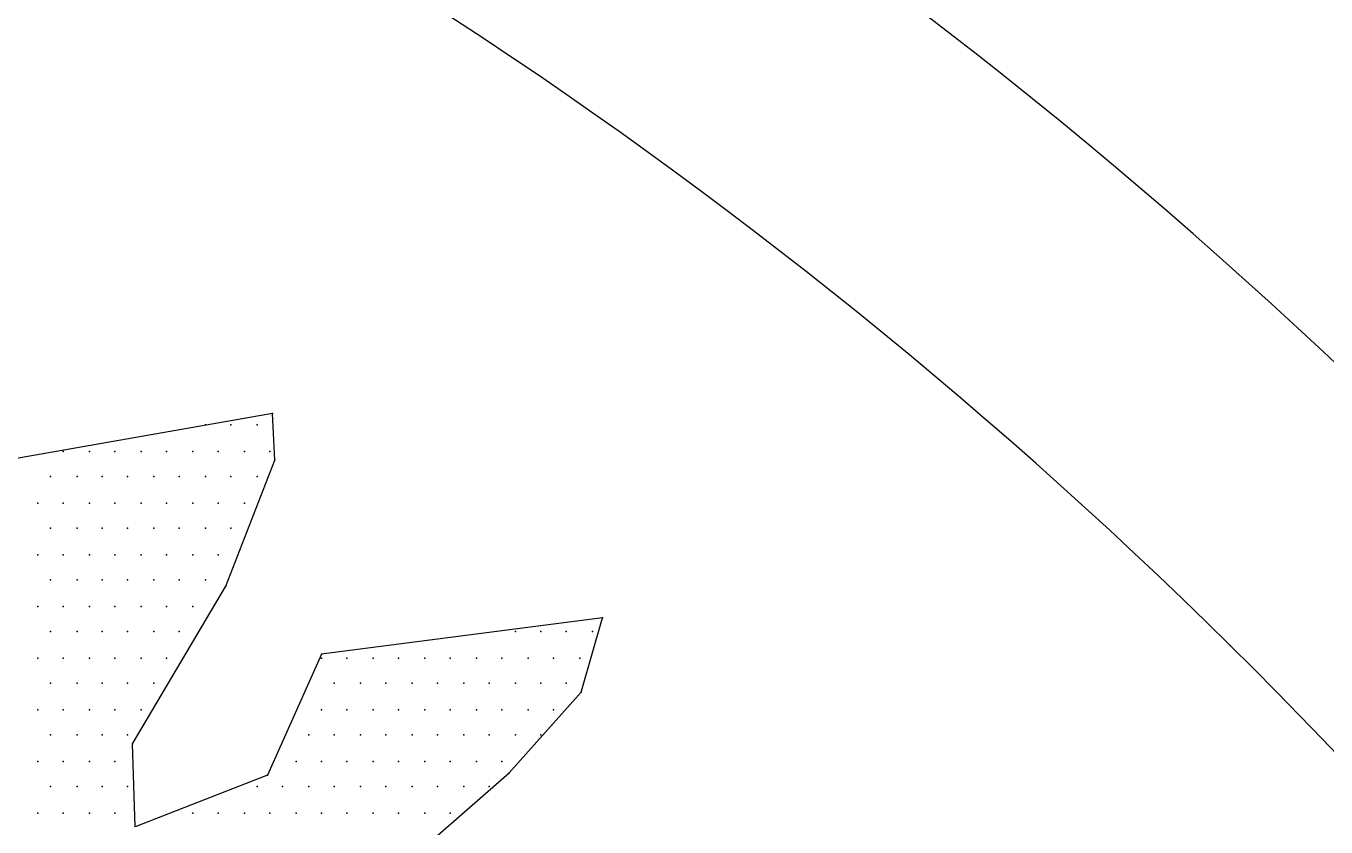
# Model space of a CAD drawing. Extents: x 204392 to 206166, y 706239 to 707835.
# Drawn here: x 204791.26 to 204802.15, y 707755.02 to 707761.73 of the extents above; entities that cross this region are included whole.
import ezdxf

# ---------------------------------------------------------------- set-up
doc = ezdxf.new("R2010")
doc.units = 0
doc.header["$LTSCALE"] = 7
doc.header["$MEASUREMENT"] = 0
doc.layers.add('FNCP001', color=2, linetype='Continuous')
doc.layers.add('KOTERET', color=1, linetype='Continuous')

# ---------------------------------------------------------------- blocks, each defined once
blk = doc.blocks.new('elips')
at = {"layer": 'KOTERET', "color": 1, "linetype": 'Continuous'}
for points in [[(183499.1831, 676929.4187, 0.06433), (183486.4417, 676932.9339, 0.055067), (183475.12, 676933.2717, 0.081051), (183461.7451, 676930.5218, 0.05642), (183453.2737, 676926.1409, 0.170965), (183446.7604, 676918.5457, 0.076819), (183445.7682, 676914.0539, 0.118306), (183447.3569, 676907.2082, 0.129737), (183452.4345, 676901.4391, 0.070189), (183462.3732, 676896.2032, 0.047922), (183469.826, 676894.3083, 0.049022), (183480.4932, 676893.543, 0.072792), (183496.0954, 676896.2454, 0.1248), (183506.3456, 676901.8508, 0.103709), (183511.9774, 676909.8156, 0.036886), (183512.3891, 676911.5627, 0.106536), (183512.1041, 676916.6878, 0.106243), (183507.037, 676924.4255, 0.106919), (183499.1831, 676929.4187)], [(183470.016, 676895.4537, 0.049045), (183480.4615, 676894.7042, 0.072972), (183495.7682, 676897.3644, 0.125195), (183505.5539, 676902.7006, 0.103069), (183510.8901, 676910.222, 0.035565), (183511.2437, 676911.7474, 0.105225), (183511.0009, 676916.3288, 0.105504), (183506.2242, 676923.6021, 0.107235), (183498.7609, 676928.3419, 0.064474), (183486.278, 676931.7833, 0.055181), (183475.1886, 676932.1158, 0.081162), (183462.1621, 676929.4398, 0.05669), (183453.886, 676925.1539, 0.171614), (183447.8425, 676918.1287, 0.076301), (183446.9293, 676914.0117, 0.117637), (183448.3967, 676907.7307, 0.130118), (183453.0995, 676902.3945, 0.070334), (183462.7691, 676897.2958, 0.047983), (183470.016, 676895.4537)]]:
    blk.add_lwpolyline(points, format="xyb", dxfattribs=at)
at = {"layer": 'KOTERET', "color": 2, "linetype": 'Continuous'}
for points in [[(183502.2128, 676924.5733), (183501.0358, 676924.3675)], [(183502.2234, 676924.378), (183502.2128, 676924.5733)], [(183501.9331, 676924.5258), (183501.9331, 676924.5258)], [(183502.0386, 676924.5258), (183502.0386, 676924.5258)], [(183502.1495, 676924.5258), (183502.1495, 676924.5258)], [(183501.3366, 676924.415), (183501.3366, 676924.415)], [(183501.4475, 676924.415), (183501.4475, 676924.415)], [(183501.553, 676924.415), (183501.553, 676924.415)], [(183501.6639, 676924.415), (183501.6639, 676924.415)], [(183501.7694, 676924.415), (183501.7694, 676924.415)], [(183501.8803, 676924.415), (183501.8803, 676924.415)], [(183501.9858, 676924.415), (183501.9858, 676924.415)], [(183502.0967, 676924.415), (183502.0967, 676924.415)], [(183502.2022, 676924.415), (183502.2022, 676924.415)], [(183502.0175, 676923.8502), (183502.2234, 676924.378)], [(183501.2838, 676924.3094), (183501.2838, 676924.3094)], [(183501.3947, 676924.3094), (183501.3947, 676924.3094)], [(183501.5003, 676924.3094), (183501.5003, 676924.3094)], [(183501.6058, 676924.3094), (183501.6058, 676924.3094)], [(183501.7167, 676924.3094), (183501.7167, 676924.3094)], [(183501.8222, 676924.3094), (183501.8222, 676924.3094)], [(183501.9331, 676924.3094), (183501.9331, 676924.3094)], [(183502.0386, 676924.3094), (183502.0386, 676924.3094)], [(183502.1495, 676924.3094), (183502.1495, 676924.3094)], [(183501.2311, 676924.1986), (183501.2311, 676924.1986)], [(183501.3366, 676924.1986), (183501.3366, 676924.1986)], [(183501.4475, 676924.1986), (183501.4475, 676924.1986)], [(183501.553, 676924.1986), (183501.553, 676924.1986)], [(183501.6639, 676924.1986), (183501.6639, 676924.1986)], [(183501.7694, 676924.1986), (183501.7694, 676924.1986)], [(183501.8803, 676924.1986), (183501.8803, 676924.1986)], [(183501.9858, 676924.1986), (183501.9858, 676924.1986)], [(183502.0967, 676924.1986), (183502.0967, 676924.1986)], [(183501.2838, 676924.093), (183501.2838, 676924.093)], [(183501.3947, 676924.093), (183501.3947, 676924.093)], [(183501.5003, 676924.093), (183501.5003, 676924.093)], [(183501.6058, 676924.093), (183501.6058, 676924.093)], [(183501.7167, 676924.093), (183501.7167, 676924.093)], [(183501.8222, 676924.093), (183501.8222, 676924.093)], [(183501.9331, 676924.093), (183501.9331, 676924.093)], [(183502.0386, 676924.093), (183502.0386, 676924.093)], [(183501.2311, 676923.9822), (183501.2311, 676923.9822)], [(183501.3366, 676923.9822), (183501.3366, 676923.9822)], [(183501.4475, 676923.9822), (183501.4475, 676923.9822)], [(183501.553, 676923.9822), (183501.553, 676923.9822)], [(183501.6639, 676923.9822), (183501.6639, 676923.9822)], [(183501.7694, 676923.9822), (183501.7694, 676923.9822)], [(183501.8803, 676923.9822), (183501.8803, 676923.9822)], [(183501.9858, 676923.9822), (183501.9858, 676923.9822)], [(183501.2838, 676923.8766), (183501.2838, 676923.8766)], [(183501.3947, 676923.8766), (183501.3947, 676923.8766)], [(183501.5003, 676923.8766), (183501.5003, 676923.8766)], [(183501.6058, 676923.8766), (183501.6058, 676923.8766)], [(183501.6269, 676923.1904), (183502.0175, 676923.8502)], [(183501.7167, 676923.8766), (183501.7167, 676923.8766)], [(183501.8222, 676923.8766), (183501.8222, 676923.8766)], [(183501.9331, 676923.8766), (183501.9331, 676923.8766)], [(183501.2311, 676923.7658), (183501.2311, 676923.7658)], [(183501.3366, 676923.7658), (183501.3366, 676923.7658)], [(183501.4475, 676923.7658), (183501.4475, 676923.7658)], [(183501.553, 676923.7658), (183501.553, 676923.7658)], [(183501.6639, 676923.7658), (183501.6639, 676923.7658)], [(183501.7694, 676923.7658), (183501.7694, 676923.7658)], [(183501.8803, 676923.7658), (183501.8803, 676923.7658)], [(183503.5957, 676923.7183), (183502.4187, 676923.5652)], [(183503.506, 676923.4068), (183503.5957, 676923.7183)], [(183501.2838, 676923.6602), (183501.2838, 676923.6602)], [(183501.3947, 676923.6602), (183501.3947, 676923.6602)], [(183501.5003, 676923.6602), (183501.5003, 676923.6602)], [(183501.6058, 676923.6602), (183501.6058, 676923.6602)], [(183501.7167, 676923.6602), (183501.7167, 676923.6602)], [(183501.8222, 676923.6602), (183501.8222, 676923.6602)], [(183503.2315, 676923.6602), (183503.2315, 676923.6602)], [(183503.3371, 676923.6602), (183503.3371, 676923.6602)], [(183503.4426, 676923.6602), (183503.4426, 676923.6602)], [(183503.5535, 676923.6602), (183503.5535, 676923.6602)], [(183501.2311, 676923.5494), (183501.2311, 676923.5494)], [(183501.3366, 676923.5494), (183501.3366, 676923.5494)], [(183501.4475, 676923.5494), (183501.4475, 676923.5494)], [(183501.553, 676923.5494), (183501.553, 676923.5494)], [(183501.6639, 676923.5494), (183501.6639, 676923.5494)], [(183501.7694, 676923.5494), (183501.7694, 676923.5494)], [(183502.4187, 676923.5652), (183502.1917, 676923.0585)], [(183502.4187, 676923.5494), (183502.4187, 676923.5494)], [(183502.5242, 676923.5494), (183502.5242, 676923.5494)], [(183502.6351, 676923.5494), (183502.6351, 676923.5494)], [(183502.7406, 676923.5494), (183502.7406, 676923.5494)], [(183502.8515, 676923.5494), (183502.8515, 676923.5494)], [(183502.957, 676923.5494), (183502.957, 676923.5494)], [(183503.0679, 676923.5494), (183503.0679, 676923.5494)], [(183503.1734, 676923.5494), (183503.1734, 676923.5494)], [(183503.2843, 676923.5494), (183503.2843, 676923.5494)], [(183503.3898, 676923.5494), (183503.3898, 676923.5494)], [(183503.5007, 676923.5494), (183503.5007, 676923.5494)], [(183501.2838, 676923.4438), (183501.2838, 676923.4438)], [(183501.3947, 676923.4438), (183501.3947, 676923.4438)], [(183501.5003, 676923.4438), (183501.5003, 676923.4438)], [(183501.6058, 676923.4438), (183501.6058, 676923.4438)], [(183501.7167, 676923.4438), (183501.7167, 676923.4438)], [(183502.4714, 676923.4438), (183502.4714, 676923.4438)], [(183502.5823, 676923.4438), (183502.5823, 676923.4438)], [(183502.6878, 676923.4438), (183502.6878, 676923.4438)], [(183502.7987, 676923.4438), (183502.7987, 676923.4438)], [(183502.9042, 676923.4438), (183502.9042, 676923.4438)], [(183503.0151, 676923.4438), (183503.0151, 676923.4438)], [(183503.1206, 676923.4438), (183503.1206, 676923.4438)], [(183503.2315, 676923.4438), (183503.2315, 676923.4438)], [(183503.3371, 676923.4438), (183503.3371, 676923.4438)], [(183503.4426, 676923.4438), (183503.4426, 676923.4438)], [(183503.2051, 676923.069), (183503.506, 676923.4068)], [(183501.2311, 676923.333), (183501.2311, 676923.333)], [(183501.3366, 676923.333), (183501.3366, 676923.333)], [(183501.4475, 676923.333), (183501.4475, 676923.333)], [(183501.553, 676923.333), (183501.553, 676923.333)], [(183501.6639, 676923.333), (183501.6639, 676923.333)], [(183502.4187, 676923.333), (183502.4187, 676923.333)], [(183502.5242, 676923.333), (183502.5242, 676923.333)], [(183502.6351, 676923.333), (183502.6351, 676923.333)], [(183502.7406, 676923.333), (183502.7406, 676923.333)], [(183502.8515, 676923.333), (183502.8515, 676923.333)], [(183502.957, 676923.333), (183502.957, 676923.333)], [(183503.0679, 676923.333), (183503.0679, 676923.333)], [(183503.1734, 676923.333), (183503.1734, 676923.333)], [(183503.2843, 676923.333), (183503.2843, 676923.333)], [(183503.3898, 676923.333), (183503.3898, 676923.333)], [(183501.2838, 676923.2274), (183501.2838, 676923.2274)], [(183501.3947, 676923.2274), (183501.3947, 676923.2274)], [(183501.5003, 676923.2274), (183501.5003, 676923.2274)], [(183501.6058, 676923.2274), (183501.6058, 676923.2274)], [(183502.3659, 676923.2274), (183502.3659, 676923.2274)], [(183502.4714, 676923.2274), (183502.4714, 676923.2274)], [(183502.5823, 676923.2274), (183502.5823, 676923.2274)], [(183502.6878, 676923.2274), (183502.6878, 676923.2274)], [(183502.7987, 676923.2274), (183502.7987, 676923.2274)], [(183502.9042, 676923.2274), (183502.9042, 676923.2274)], [(183503.0151, 676923.2274), (183503.0151, 676923.2274)], [(183503.1206, 676923.2274), (183503.1206, 676923.2274)], [(183503.2315, 676923.2274), (183503.2315, 676923.2274)], [(183503.3371, 676923.2274), (183503.3371, 676923.2274)], [(183501.6375, 676922.8421), (183501.6269, 676923.1904)], [(183501.2311, 676923.1166), (183501.2311, 676923.1166)], [(183501.3366, 676923.1166), (183501.3366, 676923.1166)], [(183501.4475, 676923.1166), (183501.4475, 676923.1166)], [(183501.553, 676923.1166), (183501.553, 676923.1166)], [(183502.3131, 676923.1166), (183502.3131, 676923.1166)], [(183502.4187, 676923.1166), (183502.4187, 676923.1166)], [(183502.5242, 676923.1166), (183502.5242, 676923.1166)], [(183502.6351, 676923.1166), (183502.6351, 676923.1166)], [(183502.7406, 676923.1166), (183502.7406, 676923.1166)], [(183502.8515, 676923.1166), (183502.8515, 676923.1166)], [(183502.957, 676923.1166), (183502.957, 676923.1166)], [(183503.0679, 676923.1166), (183503.0679, 676923.1166)], [(183503.1734, 676923.1166), (183503.1734, 676923.1166)], [(183502.1917, 676923.0585), (183501.6375, 676922.8421)], [(183502.8726, 676922.7787), (183503.2051, 676923.069)], [(183501.2838, 676923.011), (183501.2838, 676923.011)], [(183501.3947, 676923.011), (183501.3947, 676923.011)], [(183501.5003, 676923.011), (183501.5003, 676923.011)], [(183501.6058, 676923.011), (183501.6058, 676923.011)], [(183502.1495, 676923.011), (183502.1495, 676923.011)], [(183502.255, 676923.011), (183502.255, 676923.011)], [(183502.3659, 676923.011), (183502.3659, 676923.011)], [(183502.4714, 676923.011), (183502.4714, 676923.011)], [(183502.5823, 676923.011), (183502.5823, 676923.011)], [(183502.6878, 676923.011), (183502.6878, 676923.011)], [(183502.7987, 676923.011), (183502.7987, 676923.011)], [(183502.9042, 676923.011), (183502.9042, 676923.011)], [(183503.0151, 676923.011), (183503.0151, 676923.011)], [(183503.1206, 676923.011), (183503.1206, 676923.011)], [(183501.2311, 676922.9001), (183501.2311, 676922.9001)], [(183501.3366, 676922.9001), (183501.3366, 676922.9001)], [(183501.4475, 676922.9001), (183501.4475, 676922.9001)], [(183501.553, 676922.9001), (183501.553, 676922.9001)], [(183501.8803, 676922.9001), (183501.8803, 676922.9001)], [(183501.9858, 676922.9001), (183501.9858, 676922.9001)], [(183502.0967, 676922.9001), (183502.0967, 676922.9001)], [(183502.2022, 676922.9001), (183502.2022, 676922.9001)], [(183502.3131, 676922.9001), (183502.3131, 676922.9001)], [(183502.4187, 676922.9001), (183502.4187, 676922.9001)], [(183502.5242, 676922.9001), (183502.5242, 676922.9001)], [(183502.6351, 676922.9001), (183502.6351, 676922.9001)], [(183502.7406, 676922.9001), (183502.7406, 676922.9001)], [(183502.8515, 676922.9001), (183502.8515, 676922.9001)], [(183502.957, 676922.9001), (183502.957, 676922.9001)]]:
    blk.add_lwpolyline(points, dxfattribs=at)
at = {"layer": 'KOTERET', "color": 1}
for p in [(183502.2128, 676924.5733), (183502.2128, 676924.5733), (183501.9331, 676924.5258), (183501.9331, 676924.5258), (183502.0386, 676924.5258), (183502.0386, 676924.5258), (183502.1495, 676924.5258), (183502.1495, 676924.5258), (183501.3366, 676924.415), (183501.3366, 676924.415), (183501.4475, 676924.415), (183501.4475, 676924.415), (183501.553, 676924.415), (183501.553, 676924.415), (183501.6639, 676924.415), (183501.6639, 676924.415), (183501.7694, 676924.415), (183501.7694, 676924.415), (183501.8803, 676924.415), (183501.8803, 676924.415), (183501.9858, 676924.415), (183501.9858, 676924.415), (183502.0967, 676924.415), (183502.0967, 676924.415), (183502.2022, 676924.415), (183502.2022, 676924.415), (183502.2234, 676924.378), (183502.2234, 676924.378), (183501.2838, 676924.3094), (183501.2838, 676924.3094), (183501.3947, 676924.3094), (183501.3947, 676924.3094), (183501.5003, 676924.3094), (183501.5003, 676924.3094), (183501.6058, 676924.3094), (183501.6058, 676924.3094), (183501.7167, 676924.3094), (183501.7167, 676924.3094), (183501.8222, 676924.3094), (183501.8222, 676924.3094), (183501.9331, 676924.3094), (183501.9331, 676924.3094), (183502.0386, 676924.3094), (183502.0386, 676924.3094), (183502.1495, 676924.3094), (183502.1495, 676924.3094), (183501.2311, 676924.1986), (183501.2311, 676924.1986), (183501.3366, 676924.1986), (183501.3366, 676924.1986), (183501.4475, 676924.1986), (183501.4475, 676924.1986), (183501.553, 676924.1986), (183501.553, 676924.1986), (183501.6639, 676924.1986), (183501.6639, 676924.1986), (183501.7694, 676924.1986), (183501.7694, 676924.1986), (183501.8803, 676924.1986), (183501.8803, 676924.1986), (183501.9858, 676924.1986), (183501.9858, 676924.1986), (183502.0967, 676924.1986), (183502.0967, 676924.1986), (183501.2838, 676924.093), (183501.2838, 676924.093), (183501.3947, 676924.093), (183501.3947, 676924.093), (183501.5003, 676924.093), (183501.5003, 676924.093), (183501.6058, 676924.093), (183501.6058, 676924.093), (183501.7167, 676924.093), (183501.7167, 676924.093), (183501.8222, 676924.093), (183501.8222, 676924.093), (183501.9331, 676924.093), (183501.9331, 676924.093), (183502.0386, 676924.093), (183502.0386, 676924.093), (183501.2311, 676923.9822), (183501.2311, 676923.9822), (183501.3366, 676923.9822), (183501.3366, 676923.9822), (183501.4475, 676923.9822), (183501.4475, 676923.9822), (183501.553, 676923.9822), (183501.553, 676923.9822), (183501.6639, 676923.9822), (183501.6639, 676923.9822), (183501.7694, 676923.9822), (183501.7694, 676923.9822), (183501.8803, 676923.9822), (183501.8803, 676923.9822), (183501.9858, 676923.9822), (183501.9858, 676923.9822), (183501.2838, 676923.8766), (183501.2838, 676923.8766), (183501.3947, 676923.8766), (183501.3947, 676923.8766), (183501.5003, 676923.8766), (183501.5003, 676923.8766), (183501.6058, 676923.8766), (183501.6058, 676923.8766), (183501.7167, 676923.8766), (183501.7167, 676923.8766), (183501.8222, 676923.8766), (183501.8222, 676923.8766), (183501.9331, 676923.8766), (183501.9331, 676923.8766), (183502.0175, 676923.8502), (183502.0175, 676923.8502), (183501.2311, 676923.7658), (183501.2311, 676923.7658), (183501.3366, 676923.7658), (183501.3366, 676923.7658), (183501.4475, 676923.7658), (183501.4475, 676923.7658), (183501.553, 676923.7658), (183501.553, 676923.7658), (183501.6639, 676923.7658), (183501.6639, 676923.7658), (183501.7694, 676923.7658), (183501.7694, 676923.7658), (183501.8803, 676923.7658), (183501.8803, 676923.7658), (183503.5957, 676923.7183), (183503.5957, 676923.7183), (183501.2838, 676923.6602), (183501.2838, 676923.6602), (183501.3947, 676923.6602), (183501.3947, 676923.6602), (183501.5003, 676923.6602), (183501.5003, 676923.6602), (183501.6058, 676923.6602), (183501.6058, 676923.6602), (183501.7167, 676923.6602), (183501.7167, 676923.6602), (183501.8222, 676923.6602), (183501.8222, 676923.6602), (183503.2315, 676923.6602), (183503.2315, 676923.6602), (183503.3371, 676923.6602), (183503.3371, 676923.6602), (183503.4426, 676923.6602), (183503.4426, 676923.6602), (183503.5535, 676923.6602), (183503.5535, 676923.6602), (183506.2242, 676923.6021), (183501.2311, 676923.5494), (183501.2311, 676923.5494), (183501.3366, 676923.5494), (183501.3366, 676923.5494), (183501.4475, 676923.5494), (183501.4475, 676923.5494), (183501.553, 676923.5494), (183501.553, 676923.5494), (183501.6639, 676923.5494), (183501.6639, 676923.5494), (183501.7694, 676923.5494), (183501.7694, 676923.5494), (183502.4187, 676923.5652), (183502.4187, 676923.5652), (183502.4187, 676923.5494), (183502.4187, 676923.5494), (183502.5242, 676923.5494), (183502.5242, 676923.5494), (183502.6351, 676923.5494), (183502.6351, 676923.5494), (183502.7406, 676923.5494), (183502.7406, 676923.5494), (183502.8515, 676923.5494), (183502.8515, 676923.5494), (183502.957, 676923.5494), (183502.957, 676923.5494), (183503.0679, 676923.5494), (183503.0679, 676923.5494), (183503.1734, 676923.5494), (183503.1734, 676923.5494), (183503.2843, 676923.5494), (183503.2843, 676923.5494), (183503.3898, 676923.5494), (183503.3898, 676923.5494), (183503.5007, 676923.5494), (183503.5007, 676923.5494), (183501.2838, 676923.4438), (183501.2838, 676923.4438), (183501.3947, 676923.4438), (183501.3947, 676923.4438), (183501.5003, 676923.4438), (183501.5003, 676923.4438), (183501.6058, 676923.4438), (183501.6058, 676923.4438), (183501.7167, 676923.4438), (183501.7167, 676923.4438), (183502.4714, 676923.4438), (183502.4714, 676923.4438), (183502.5823, 676923.4438), (183502.5823, 676923.4438), (183502.6878, 676923.4438), (183502.6878, 676923.4438), (183502.7987, 676923.4438), (183502.7987, 676923.4438), (183502.9042, 676923.4438), (183502.9042, 676923.4438), (183503.0151, 676923.4438), (183503.0151, 676923.4438), (183503.1206, 676923.4438), (183503.1206, 676923.4438), (183503.2315, 676923.4438), (183503.2315, 676923.4438), (183503.3371, 676923.4438), (183503.3371, 676923.4438), (183503.4426, 676923.4438), (183503.4426, 676923.4438), (183503.506, 676923.4068), (183503.506, 676923.4068), (183501.2311, 676923.333), (183501.2311, 676923.333), (183501.3366, 676923.333), (183501.3366, 676923.333), (183501.4475, 676923.333), (183501.4475, 676923.333), (183501.553, 676923.333), (183501.553, 676923.333), (183501.6639, 676923.333), (183501.6639, 676923.333), (183502.4187, 676923.333), (183502.4187, 676923.333), (183502.5242, 676923.333), (183502.5242, 676923.333), (183502.6351, 676923.333), (183502.6351, 676923.333), (183502.7406, 676923.333), (183502.7406, 676923.333), (183502.8515, 676923.333), (183502.8515, 676923.333), (183502.957, 676923.333), (183502.957, 676923.333), (183503.0679, 676923.333), (183503.0679, 676923.333), (183503.1734, 676923.333), (183503.1734, 676923.333), (183503.2843, 676923.333), (183503.2843, 676923.333), (183503.3898, 676923.333), (183503.3898, 676923.333), (183501.2838, 676923.2274), (183501.2838, 676923.2274), (183501.3947, 676923.2274), (183501.3947, 676923.2274), (183501.5003, 676923.2274), (183501.5003, 676923.2274), (183501.6058, 676923.2274), (183501.6058, 676923.2274), (183502.3659, 676923.2274), (183502.3659, 676923.2274), (183502.4714, 676923.2274), (183502.4714, 676923.2274), (183502.5823, 676923.2274), (183502.5823, 676923.2274), (183502.6878, 676923.2274), (183502.6878, 676923.2274), (183502.7987, 676923.2274), (183502.7987, 676923.2274), (183502.9042, 676923.2274), (183502.9042, 676923.2274), (183503.0151, 676923.2274), (183503.0151, 676923.2274), (183503.1206, 676923.2274), (183503.1206, 676923.2274), (183503.2315, 676923.2274), (183503.2315, 676923.2274), (183503.3371, 676923.2274), (183503.3371, 676923.2274), (183501.6269, 676923.1904), (183501.6269, 676923.1904), (183501.2311, 676923.1166), (183501.2311, 676923.1166), (183501.3366, 676923.1166), (183501.3366, 676923.1166), (183501.4475, 676923.1166), (183501.4475, 676923.1166), (183501.553, 676923.1166), (183501.553, 676923.1166), (183502.3131, 676923.1166), (183502.3131, 676923.1166), (183502.4187, 676923.1166), (183502.4187, 676923.1166), (183502.5242, 676923.1166), (183502.5242, 676923.1166), (183502.6351, 676923.1166), (183502.6351, 676923.1166), (183502.7406, 676923.1166), (183502.7406, 676923.1166), (183502.8515, 676923.1166), (183502.8515, 676923.1166), (183502.957, 676923.1166), (183502.957, 676923.1166), (183503.0679, 676923.1166), (183503.0679, 676923.1166), (183503.1734, 676923.1166), (183503.1734, 676923.1166), (183502.1917, 676923.0585), (183502.1917, 676923.0585), (183503.2051, 676923.069), (183503.2051, 676923.069), (183501.2838, 676923.011), (183501.2838, 676923.011), (183501.3947, 676923.011), (183501.3947, 676923.011), (183501.5003, 676923.011), (183501.5003, 676923.011), (183501.6058, 676923.011), (183501.6058, 676923.011), (183502.1495, 676923.011), (183502.1495, 676923.011), (183502.255, 676923.011), (183502.255, 676923.011), (183502.3659, 676923.011), (183502.3659, 676923.011), (183502.4714, 676923.011), (183502.4714, 676923.011), (183502.5823, 676923.011), (183502.5823, 676923.011), (183502.6878, 676923.011), (183502.6878, 676923.011), (183502.7987, 676923.011), (183502.7987, 676923.011), (183502.9042, 676923.011), (183502.9042, 676923.011), (183503.0151, 676923.011), (183503.0151, 676923.011), (183503.1206, 676923.011), (183503.1206, 676923.011), (183501.2311, 676922.9001), (183501.2311, 676922.9001), (183501.3366, 676922.9001), (183501.3366, 676922.9001), (183501.4475, 676922.9001), (183501.4475, 676922.9001), (183501.553, 676922.9001), (183501.553, 676922.9001), (183501.8803, 676922.9001), (183501.8803, 676922.9001), (183501.9858, 676922.9001), (183501.9858, 676922.9001), (183502.0967, 676922.9001), (183502.0967, 676922.9001), (183502.2022, 676922.9001), (183502.2022, 676922.9001), (183502.3131, 676922.9001), (183502.3131, 676922.9001), (183502.4187, 676922.9001), (183502.4187, 676922.9001), (183502.5242, 676922.9001), (183502.5242, 676922.9001), (183502.6351, 676922.9001), (183502.6351, 676922.9001), (183502.7406, 676922.9001), (183502.7406, 676922.9001), (183502.8515, 676922.9001), (183502.8515, 676922.9001), (183502.957, 676922.9001), (183502.957, 676922.9001)]:
    blk.add_point(p, dxfattribs=at)

msp = doc.modelspace()

# ---------------------------------------------------------------- block references
at = {"layer": 'FNCP001', "xscale": 2, "yscale": 2, "zscale": 2}
msp.add_blockref('elips', (-162211.1, -646090.662), dxfattribs=at)

doc.saveas('drawing.dxf')
